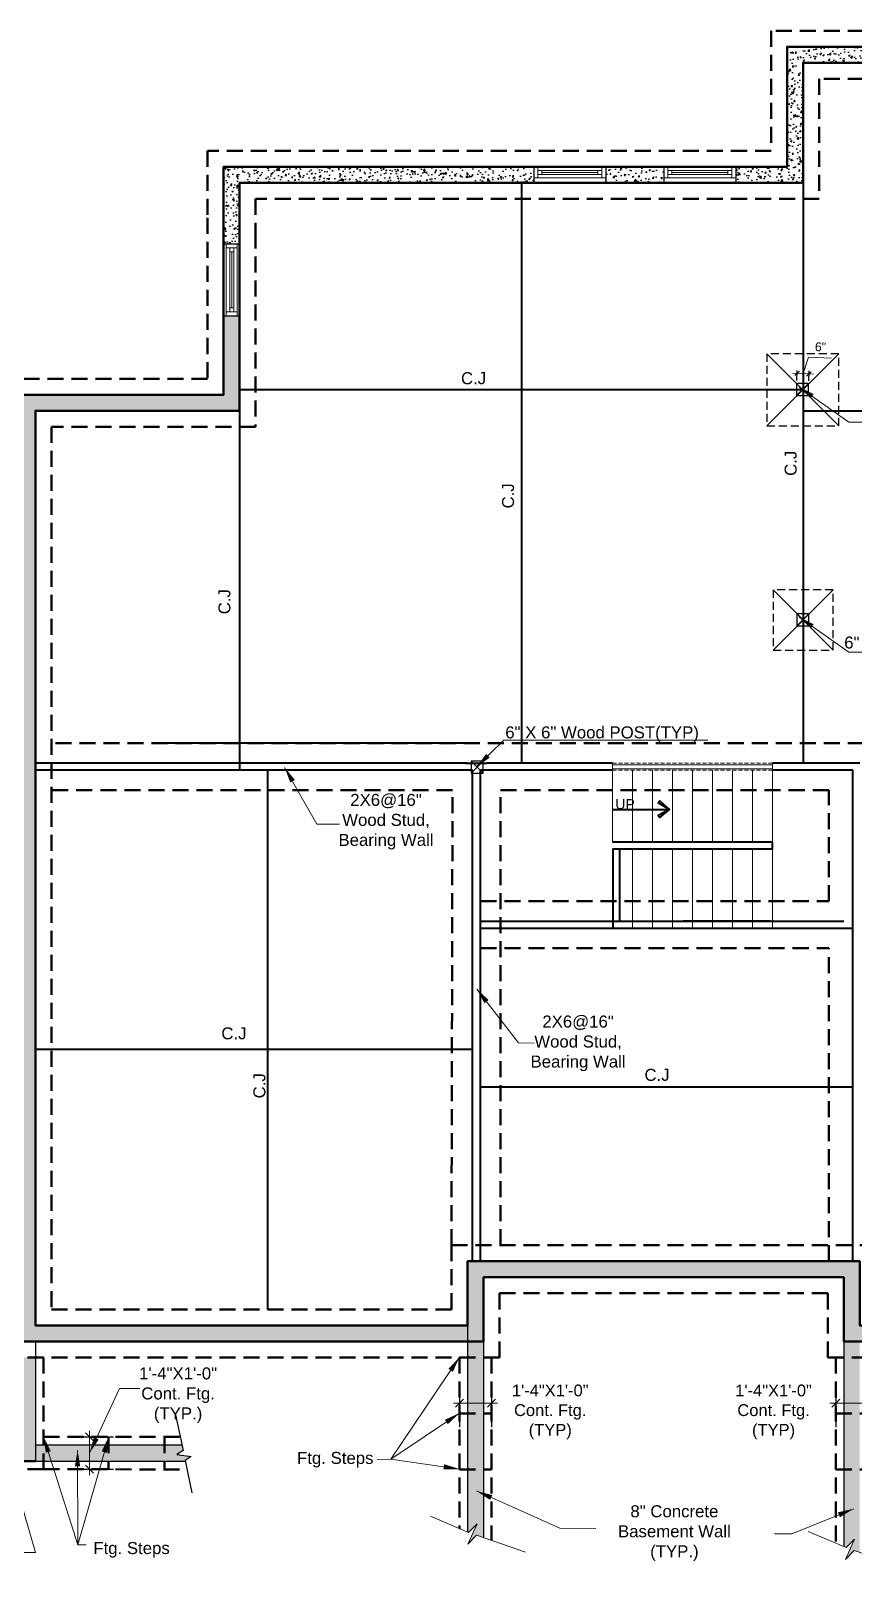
# Model space of a CAD drawing. Extents: x 4834 to 83801, y -13735 to 32221.
# Drawn here: x 16056 to 16468, y -7973 to -7205 of the extents above; entities that cross this region are included whole.
import ezdxf

# ---------------------------------------------------------------- set-up
doc = ezdxf.new("R2010")
doc.units = 0
doc.header["$LTSCALE"] = 8
doc.header["$MEASUREMENT"] = 0
for name, pattern in [('100776_PBASE$0$DASHED', [0.75, 0.5, -0.25]), ('10183Civbase$0$DASHED', [0.75, 0.5, -0.25]), ('Hidden (½x)', [0.1875, 0.125, -0.0625])]:
    doc.linetypes.add(name, pattern=pattern)
doc.layers.get('0').update_dxf_attribs({"lineweight": 9})
doc.layers.get('DefPoints').update_dxf_attribs({"color": 17})
for name, color, linetype in [('$1$DETAIL', 1, 'Continuous'), ('S-DIM', 3, 'Continuous'), ('S-DIMS', 2, 'Continuous')]:
    doc.layers.add(name, color=color, linetype=linetype)
for name, color, linetype, lineweight in [('A-stairs', 30, 'Continuous', 13), ('A-WALL', 7, 'Continuous', 40), ('A-Wall-New', 1, 'Continuous', 50), ('A-windoor', 2, 'Continuous', 13), ('Details', 2, 'Continuous', 15), ('DIM', 8, 'Continuous', 5), ('DIM_DA', 4, 'Continuous', 25), ('TEXT', 6, 'Continuous', 25)]:
    doc.layers.add(name, color=color, linetype=linetype, lineweight=lineweight)
doc.layers.add('PDF2_Layer 1', color=7, linetype='Continuous', true_color=0xffffff)
doc.styles.add('Arial_1', font='arial.ttf', dxfattribs={"height": 5.901198})
doc.styles.add('PDF Arial', font='arial.ttf')
doc.styles.get("Standard").update_dxf_attribs({"font": 'stylu.ttf'})
doc.styles.add('TX_1-4in', font='arial.ttf', dxfattribs={"height": 4})
doc.dimstyles.new('Forum 24', dxfattribs={"dimscale": 24, "dimtxt": 0.1875, "dimasz": 0.09375, "dimexe": 0.0625, "dimexo": 0.0625, "dimgap": 0.125, "dimtad": 1, "dimdec": 4, "dimrnd": 1, "dimzin": 7, "dimdsep": 46, "dimlunit": 4, "dimtxsty": 'Standard', "dimblk": 'OBLIQUE', "dimblk1": 'DIMTICK', "dimblk2": 'OBLIQUE', "dimcen": -0.0625, "dimdle": 0.125, "dimclrd": 256, "dimclre": 256, "dimclrt": 256, "dimadec": 0, "dimazin": 0, "dimtfac": 1, "dimtdec": 4, "dimtmove": 1, "dimatfit": 3, "dimfxl": 0.0625, "dimtvp": 1.2, "dimfrac": 2, "dimtolj": 1, "dimtzin": 7, "dimlwd": 13, "dimarcsym": 0})
pattern_1 = [(50, (0, 0), (7.1726018, -0.6275213), [0.75, -8.25]), (355, (0, 0), (-1.3875133, 7.5219213), [0.6, -6.6]), (100.451444, (0.598, -0.052), (5.7850885, 6.8944), [0.637402, -7.011421]), (46.1842, (0, 2), (10.6724133, -1.655193), [1.125, -12.375]), (96.635635, (0.889, 1.862), (9.3466195, 9.741186), [0.9561034, -10.5171376]), (351.184164, (0, 2), (9.3466195, 9.741186), [0.9, -9.9]), (21, (1, 1.5), (5.9690705, -4.0261889), [0.75, -8.25]), (326, (1, 1.5), (2.4331533, 7.2515005), [0.6, -6.6]), (71.451445, (1.4974, 1.1645), (8.4022238, 3.2253115), [0.637402, -7.011421]), (37.5, (0, 0), (0.12159855, 3.32893854), [0, -6.52, 0, -6.7, 0, -6.625]), (7.5, (0, 0), (2.6306954, 3.9441171), [0, -3.82, 0, -6.37, 0, -2.525]), (327.5, (-2.23, 0), (5.33822436, -0.2255487), [0, -2.5, 0, -7.8, 0, -10.35]), (317.5, (-3.23, 0), (5.8318617, 1.0010498), [0, -3.25, 0, -5.18, 0, -7.35])]

# ---------------------------------------------------------------- blocks, each defined once
blk = doc.blocks.new('*U153')
for p, q in [((-18, 0), (14, 0)), ((-18, -3.75), (-18, -1.75)), ((-18, -1.75), (14, -1.75)), ((14, -3.75), (-18, -3.75)), ((-18, -5.5), (14, -5.5)), ((-16, -1.75), (-16, -3.75)), ((12, -2.75), (-16, -2.75)), ((12, -1.75), (12, -3.75)), ((14, -1.75), (14, -3.75))]:
    blk.add_line(p, q)
blk.add_lwpolyline([(-18, -5.5), (-20, -5.5), (-20, 0), (-18, 0)], close=True)
at = {"extrusion": (0, 0, -1)}
blk.add_lwpolyline([(-14, -5.5), (-16, -5.5), (-16, 0), (-14, 0)], close=True, dxfattribs=at)
blk = doc.blocks.new('_Oblique')
at = {"color": 0, "linetype": 'ByBlock', "lineweight": -2}
blk.add_line((-0.5, -0.5), (0.5, 0.5), dxfattribs=at)
blk = doc.blocks.new('DIMTICK')
for p, q in [((0, 1), (0, -1)), ((-1, 0), (1, 0))]:
    blk.add_line(p, q)
at = {"const_width": 0.141}
blk.add_lwpolyline([(0.707, 0.707), (-0.707, -0.707)], dxfattribs=at)
blk = doc.blocks.new('*D630')
at = {"layer": '$1$DETAIL', "lineweight": 13, "transparency": 16777216}
for p, q in [((16441.69, -7376.12), (16444.5, -7367.89)), ((16444.5, -7367.89), (16455.98, -7368.31)), ((16438.71, -7376.01), (16436.46, -7375.93)), ((16438.71, -7376.01), (16444.67, -7376.23)), ((16438.71, -7376.01), (16444.67, -7376.23)), ((16444.67, -7376.23), (16446.92, -7376.32))]:
    blk.add_line(p, q, dxfattribs=at)
at = {"layer": '$1$DETAIL', "lineweight": -2, "transparency": 16777216}
for p, q in [((16438.58, -7379.55), (16438.76, -7374.51)), ((16444.54, -7379.77), (16444.73, -7374.74))]:
    blk.add_line(p, q, dxfattribs=at)
at = {"layer": 'DefPoints', "color": 0, "transparency": 16777216}
for p in [(16444.67, -7376.23), (16438.52, -7381.05), (16444.48, -7381.27)]:
    blk.add_point(p, dxfattribs=at)
at = {"layer": '$1$DETAIL', "lineweight": 13, "transparency": 16777216, "xscale": 2.25, "yscale": 2.25, "zscale": 2.25}
for p, rotation in [((16438.71, -7376.01), 357.8804238824126), ((16444.67, -7376.23), 177.8804238824126)]:
    blk.add_blockref('_Oblique', p, dxfattribs=dict(at, rotation=rotation))
at = {"layer": '$1$DETAIL', "transparency": 16777216, "insert": (16450.43, -7362.77), "char_height": 4.5, "attachment_point": 5, "rotation": 357.88042}
blk.add_mtext('\\A1;6"', dxfattribs=at)
blk = doc.blocks.new('*D631')
at = {"layer": 'DefPoints', "color": 0, "linetype": 'ByBlock', "transparency": 16777216}
for p in [(16077.93, -7907.6), (16085.14, -7907.6), (16077.92, -7923.67)]:
    blk.add_point(p, dxfattribs=at)
at = {"layer": 'DIM_DA', "linetype": 'ByBlock', "lineweight": -2, "transparency": 16777216}
for p, q in [((16079.43, -7907.6), (16097.14, -7907.6)), ((16079.42, -7923.67), (16097.14, -7923.67))]:
    blk.add_line(p, q, dxfattribs=at)
at = {"layer": 'DIM_DA', "lineweight": 13, "transparency": 16777216}
blk.add_line((16085.14, -7926.67), (16085.14, -7904.6), dxfattribs=at)
at = {"layer": 'DIM_DA', "linetype": 'ByBlock', "lineweight": 13, "transparency": 16777216, "xscale": 4, "yscale": 4, "zscale": 4}
for p, rotation in [((16085.14, -7907.6), 90), ((16085.14, -7923.67), 270)]:
    blk.add_blockref('_Oblique', p, dxfattribs=dict(at, rotation=rotation))
at = {"layer": 'DIM_DA', "linetype": 'ByBlock', "transparency": 16777216, "insert": (16085.14, -7907.6), "char_height": 5.901, "attachment_point": 5, "rotation": 90, "style": 'Arial_1'}
blk.add_mtext('\\A1;.', dxfattribs=at)
blk = doc.blocks.new('*D633')
at = {"layer": 'DefPoints', "color": 0, "linetype": 'ByBlock', "transparency": 16777216}
for p in [(16676.1, -7501.8), (16676.1, -7509.91), (16699.6, -7504.04)]:
    blk.add_point(p, dxfattribs=at)
at = {"layer": 'DIM_DA', "linetype": 'ByBlock', "lineweight": -2, "transparency": 16777216}
for p, q in [((16676.1, -7503.3), (16676.1, -7521.91)), ((16699.6, -7505.54), (16699.6, -7521.91))]:
    blk.add_line(p, q, dxfattribs=at)
at = {"layer": 'DIM_DA', "lineweight": 13, "transparency": 16777216}
blk.add_line((16702.6, -7509.91), (16673.1, -7509.91), dxfattribs=at)
at = {"layer": 'DIM_DA', "linetype": 'ByBlock', "lineweight": 13, "transparency": 16777216, "xscale": 4, "yscale": 4, "zscale": 4, "rotation": 180}
blk.add_blockref('_Oblique', (16676.1, -7509.91), dxfattribs=at)
at = {"layer": 'DIM_DA', "linetype": 'ByBlock', "lineweight": 13, "transparency": 16777216, "xscale": 4, "yscale": 4, "zscale": 4}
blk.add_blockref('_Oblique', (16699.6, -7509.91), dxfattribs=at)
at = {"layer": 'DIM_DA', "linetype": 'ByBlock', "transparency": 16777216, "insert": (16649.06, -7514.21), "char_height": 5.9012, "width": 639.6796, "attachment_point": 5, "style": 'Arial_1'}
blk.add_mtext('\\A1;2\'-0"X1\'-0"\\PThicken\\PSOG.-wall\\Pftg(TYP)', dxfattribs=at)
blk = doc.blocks.new('*D635')
at = {"layer": 'DefPoints', "color": 0, "linetype": 'ByBlock', "transparency": 16777216}
for p in [(16270.02, -7882.65), (16286.02, -7882.56), (16270.02, -7890.76)]:
    blk.add_point(p, dxfattribs=at)
at = {"layer": 'DIM_DA', "linetype": 'ByBlock', "lineweight": -2, "transparency": 16777216}
for p, q in [((16270.02, -7884.15), (16270.02, -7902.76)), ((16286.02, -7884.06), (16286.02, -7902.76))]:
    blk.add_line(p, q, dxfattribs=at)
at = {"layer": 'DIM_DA', "lineweight": 13, "transparency": 16777216}
blk.add_line((16289.02, -7890.76), (16267.02, -7890.76), dxfattribs=at)
at = {"layer": 'DIM_DA', "linetype": 'ByBlock', "lineweight": 13, "transparency": 16777216, "xscale": 4, "yscale": 4, "zscale": 4, "rotation": 180}
blk.add_blockref('_Oblique', (16270.02, -7890.76), dxfattribs=at)
at = {"layer": 'DIM_DA', "linetype": 'ByBlock', "lineweight": 13, "transparency": 16777216, "xscale": 4, "yscale": 4, "zscale": 4}
blk.add_blockref('_Oblique', (16286.02, -7890.76), dxfattribs=at)
at = {"layer": 'DIM_DA', "linetype": 'ByBlock', "transparency": 16777216, "insert": (16315.37, -7895.06), "char_height": 5.9012, "width": 1404.7968, "attachment_point": 5, "style": 'Arial_1'}
blk.add_mtext('\\A1;1\'-4"X1\'-0"\\PCont. Ftg.\\P(TYP)', dxfattribs=at)
blk = doc.blocks.new('*D636')
at = {"layer": 'DefPoints', "color": 0, "linetype": 'ByBlock', "transparency": 16777216}
for p in [(16680.1, -7890.45), (16696.1, -7890.36), (16680.1, -7898.56)]:
    blk.add_point(p, dxfattribs=at)
at = {"layer": 'DIM_DA', "linetype": 'ByBlock', "lineweight": -2, "transparency": 16777216}
for p, q in [((16680.1, -7891.95), (16680.1, -7910.56)), ((16696.1, -7891.86), (16696.1, -7910.56))]:
    blk.add_line(p, q, dxfattribs=at)
at = {"layer": 'DIM_DA', "lineweight": 13, "transparency": 16777216}
blk.add_line((16699.1, -7898.56), (16677.1, -7898.56), dxfattribs=at)
at = {"layer": 'DIM_DA', "linetype": 'ByBlock', "lineweight": 13, "transparency": 16777216, "xscale": 4, "yscale": 4, "zscale": 4, "rotation": 180}
blk.add_blockref('_Oblique', (16680.1, -7898.56), dxfattribs=at)
at = {"layer": 'DIM_DA', "linetype": 'ByBlock', "lineweight": 13, "transparency": 16777216, "xscale": 4, "yscale": 4, "zscale": 4}
blk.add_blockref('_Oblique', (16696.1, -7898.56), dxfattribs=at)
at = {"layer": 'DIM_DA', "linetype": 'ByBlock', "transparency": 16777216, "insert": (16722.07, -7901.87), "char_height": 5.9012, "width": 1404.7968, "attachment_point": 5, "style": 'Arial_1'}
blk.add_mtext('\\A1;1\'-4"X1\'-0"\\PCont. Ftg.\\P(TYP)', dxfattribs=at)
blk = doc.blocks.new('*D637')
at = {"layer": 'DefPoints', "color": 0, "linetype": 'ByBlock', "transparency": 16777216}
for p in [(16458.02, -7882.65), (16474.02, -7882.56), (16458.02, -7890.76)]:
    blk.add_point(p, dxfattribs=at)
at = {"layer": 'DIM_DA', "linetype": 'ByBlock', "lineweight": -2, "transparency": 16777216}
for p, q in [((16458.02, -7884.15), (16458.02, -7902.76)), ((16474.02, -7884.06), (16474.02, -7902.76))]:
    blk.add_line(p, q, dxfattribs=at)
at = {"layer": 'DIM_DA', "lineweight": 13, "transparency": 16777216}
blk.add_line((16477.02, -7890.76), (16455.02, -7890.76), dxfattribs=at)
at = {"layer": 'DIM_DA', "linetype": 'ByBlock', "lineweight": 13, "transparency": 16777216, "xscale": 4, "yscale": 4, "zscale": 4, "rotation": 180}
blk.add_blockref('_Oblique', (16458.02, -7890.76), dxfattribs=at)
at = {"layer": 'DIM_DA', "linetype": 'ByBlock', "lineweight": 13, "transparency": 16777216, "xscale": 4, "yscale": 4, "zscale": 4}
blk.add_blockref('_Oblique', (16474.02, -7890.76), dxfattribs=at)
at = {"layer": 'DIM_DA', "linetype": 'ByBlock', "transparency": 16777216, "insert": (16426.98, -7895.06), "char_height": 5.9012, "width": 1404.7968, "attachment_point": 5, "style": 'Arial_1'}
blk.add_mtext('\\A1;1\'-4"X1\'-0"\\PCont. Ftg.\\P(TYP)', dxfattribs=at)

msp = doc.modelspace()

# ---------------------------------------------------------------- hatches: boundary and pattern name
at = {"layer": '$1$DETAIL'}
h = msp.add_hatch(dxfattribs=at)
h.set_pattern_fill('AR-CONC')
h.set_pattern_definition(pattern_1)
h.paths.add_polyline_path([(16372.18967, -7272.71467), (16343.12995, -7272.71467), (16343.12995, -7280.71467), (16372.18967, -7280.71467)])
h.paths.add_polyline_path([(16441.70533, -7220.71467), (16480.49439, -7220.71467), (16480.49439, -7212.71467), (16433.70533, -7212.71467), (16433.70533, -7272.71467), (16408.18967, -7272.71467), (16408.18967, -7280.71467), (16441.70533, -7280.71467)])
h = msp.add_hatch(dxfattribs=at)
h.set_pattern_fill('AR-CONC')
h.set_pattern_definition(pattern_1)
h.paths.add_polyline_path([(16812.01264, -7272.71467), (16800.33199, -7272.71467), (16800.33199, -7280.71467), (16812.01264, -7280.71467)])
h.paths.add_polyline_path([(16888.10438, -7562.11842), (16880.10438, -7562.11842), (16880.10438, -7819.79401), (16684.10459, -7819.79401), (16684.10386, -7851.79401), (16470.02438, -7851.79401), (16470.02438, -7819.79401), (16274.02438, -7819.79401), (16274.02438, -7851.79401), (16058.04438, -7851.79401), (16058.04438, -7394.64338), (16160.14526, -7394.62017), (16160.14526, -7347.18758), (16152.14526, -7347.18758), (16152.14526, -7386.62201), (16050.04438, -7386.64522), (16050.04438, -7859.79401), (16282.02438, -7859.79401), (16282.02438, -7827.79401), (16462.02438, -7827.79401), (16462.02438, -7859.79401), (16692.10367, -7859.79401), (16692.10441, -7827.79401), (16888.10438, -7827.79401)])
h = msp.add_hatch(dxfattribs=at)
h.set_pattern_fill('AR-CONC')
h.set_pattern_definition(pattern_1)
h.paths.add_polyline_path([(16307.12995, -7272.71467), (16152.14526, -7272.71467), (16152.14526, -7298.29407), (16152.14526, -7311.18758), (16160.14526, -7311.18758), (16160.14526, -7305.53681), (16160.14526, -7280.71467), (16307.12995, -7280.71467)])
h = msp.add_hatch(dxfattribs=at)
h.set_pattern_fill('AR-CONC')
h.set_pattern_definition(pattern_1)
h.paths.add_polyline_path([(16690.65175, -7297.71667), (16734.00185, -7297.71667), (16734.00185, -7287.39098), (16690.65175, -7287.39098)], flags=9)
h.paths.add_polyline_path([(16346.08992, -7596.50871), (16358.31941, -7596.50871), (16358.31941, -7586.18303), (16346.08992, -7586.18303)], flags=9)
h.paths.add_polyline_path([(16584.94167, -7453.21794), (16651.69635, -7453.21794), (16651.69635, -7431.97653), (16584.94167, -7431.97653)], flags=9)
h.paths.add_polyline_path([(16141.64842, -7761.14413), (16214.80154, -7761.14413), (16214.80154, -7739.90272), (16141.64842, -7739.90272)], flags=9)
h.paths.add_polyline_path([(16365.12688, -7453.04216), (16449.48078, -7453.04216), (16449.48078, -7431.80075), (16365.12688, -7431.80075)], flags=9)
h.paths.add_polyline_path([(16544.02785, -7722.80603), (16674.80207, -7722.80603), (16674.80207, -7701.56462), (16544.02785, -7701.56462)], flags=9)
h.paths.add_polyline_path([(16377.49378, -7756.92741), (16451.44144, -7756.92741), (16451.44144, -7735.686), (16377.49378, -7735.686)], flags=9)
h = msp.add_hatch(dxfattribs=at)
h.set_pattern_fill('AR-CONC')
h.set_pattern_definition(pattern_1)
h.paths.add_polyline_path([(16690.65175, -7297.71667), (16734.00185, -7297.71667), (16734.00185, -7287.39098), (16690.65175, -7287.39098)], flags=9)
h.paths.add_polyline_path([(16346.08992, -7596.50871), (16358.31941, -7596.50871), (16358.31941, -7586.18303), (16346.08992, -7586.18303)], flags=9)
h.paths.add_polyline_path([(16584.94167, -7453.21794), (16651.69635, -7453.21794), (16651.69635, -7431.97653), (16584.94167, -7431.97653)], flags=9)
h.paths.add_polyline_path([(16141.64842, -7761.14413), (16214.80154, -7761.14413), (16214.80154, -7739.90272), (16141.64842, -7739.90272)], flags=9)
h.paths.add_polyline_path([(16365.12688, -7453.04216), (16449.48078, -7453.04216), (16449.48078, -7431.80075), (16365.12688, -7431.80075)], flags=9)
h.paths.add_polyline_path([(16544.02785, -7722.80603), (16674.80207, -7722.80603), (16674.80207, -7701.56462), (16544.02785, -7701.56462)], flags=9)
h.paths.add_polyline_path([(16377.49378, -7756.92741), (16451.44144, -7756.92741), (16451.44144, -7735.686), (16377.49378, -7735.686)], flags=9)
h = msp.add_hatch(dxfattribs=at)
h.set_pattern_fill('AR-CONC')
h.set_pattern_definition(pattern_1)
h.paths.add_polyline_path([(15775.19543, -7657.56127), (16042.04438, -7657.56127), (16042.04438, -7649.56127), (15767.19548, -7649.56127), (15767.19408, -7919.60067), (16058.04438, -7919.60067), (16058.04438, -7867.79401), (16050.04438, -7867.79401), (16050.04438, -7911.60067), (15775.19413, -7911.60067)])
h.paths.add_polyline_path([(15587.17411, -7649.56127), (15568.91215, -7649.56127), (15443.33345, -7649.56127), (15443.33345, -7919.79401), (15587.17411, -7919.79401)])
h.paths.add_polyline_path([(15579.17411, -7657.56127), (15579.17411, -7911.79401), (15451.33345, -7911.79401), (15451.33345, -7657.56127), (15568.91215, -7657.56127)], flags=16)
h.paths.add_polyline_path([(15767.19548, -7649.56127), (15587.17411, -7649.56127), (15587.17411, -7657.56127), (15767.19543, -7657.56127)])
h.paths.add_polyline_path([(15767.19413, -7911.62067), (15587.17411, -7911.794), (15587.17411, -7919.79401), (15767.19408, -7919.62067)])
h.paths.add_polyline_path([(15453.72771, -7760.96835), (15574.11677, -7760.96835), (15574.11677, -7739.72694), (15453.72771, -7739.72694)], flags=8)
h = msp.add_hatch(dxfattribs=at)
h.set_pattern_fill('AR-CONC')
h.set_pattern_definition(pattern_1)
h.paths.add_polyline_path([(16062.04438, -7911.60067), (16058.04438, -7911.60067), (16058.04438, -7919.60067), (16062.04438, -7919.60067)])
h.paths.add_polyline_path([(16131.26144, -7911.60067), (16062.04438, -7911.60067), (16062.04438, -7919.60067), (16132.93237, -7919.60067), (16132.87184, -7919.31087), (16135.99791, -7917.37281), (16128.71697, -7916.32329), (16131.84304, -7914.38523)])
h.paths.add_polyline_path([(16282.02438, -7867.79401), (16274.02438, -7867.79401), (16274.02438, -7955.02408), (16274.58523, -7955.26207), (16278.82523, -7951.02207), (16274.18523, -7961.18273), (16278.58572, -7956.70157), (16282.02438, -7957.88546)])
h.paths.add_polyline_path([(16282.02438, -7859.79401), (16274.02438, -7859.79401), (16274.02438, -7867.79401), (16282.02438, -7867.79401)])
h.paths.add_polyline_path([(16470.02438, -7867.79401), (16462.02438, -7867.79401), (16462.02438, -7962.35183), (16463.25485, -7962.87395), (16467.49485, -7958.63395), (16462.85485, -7968.79461), (16467.25534, -7964.31345), (16470.02438, -7965.2668)])
h.paths.add_polyline_path([(16470.02438, -7859.79401), (16462.02438, -7859.79401), (16462.02438, -7867.79401), (16470.02438, -7867.79401)])
h.paths.add_polyline_path([(16692.10367, -7859.79401), (16684.10386, -7859.79401), (16684.10386, -7867.79401), (16692.10367, -7867.79401)])
h.paths.add_polyline_path([(16692.10367, -7867.79401), (16684.10386, -7867.79401), (16684.10386, -7963.58284), (16684.5122, -7963.75611), (16688.7522, -7959.51611), (16684.1122, -7969.67677), (16688.51269, -7965.19561), (16692.10367, -7966.43194)])

# ---------------------------------------------------------------- linework, layer by layer
for p, q in [((16307.12995, -7272.71467), (16307.12995, -7280.71467)), ((16343.12995, -7272.71467), (16343.12995, -7280.71467)), ((16372.18967, -7272.79295), (16372.18967, -7280.79295)), ((16408.18967, -7272.79295), (16408.18967, -7280.79295)), ((16152.14526, -7311.18758), (16160.14526, -7311.18758)), ((16152.14526, -7347.18758), (16160.14526, -7347.18758)), ((16274.02438, -7851.79401), (16274.02438, -7955.02408)), ((16058.04438, -7859.79401), (16058.04438, -7919.60132)), ((16282.02438, -7859.79401), (16282.02438, -7957.88546)), ((16462.02438, -7859.79401), (16462.02438, -7962.35183)), ((16058.04438, -7911.60067), (16131.26144, -7911.60067)), ((16058.04438, -7919.60067), (16132.93237, -7919.60067))]:
    msp.add_line(p, q, dxfattribs=at)
at = {"layer": 'A-stairs'}
for p, q in [((16346.52154, -7570.75467), (16346.52154, -7610.25467)), ((16346.52154, -7571.60249), (16426.52154, -7571.60249)), ((16426.52154, -7570.75467), (16426.52154, -7610.25467)), ((16346.52154, -7573.60249), (16426.52154, -7573.60249)), ((16356.52154, -7574.25467), (16356.52154, -7610.25467)), ((16366.52154, -7574.25467), (16366.52154, -7610.25467)), ((16376.52154, -7574.25467), (16376.52154, -7610.25467)), ((16386.52154, -7574.25467), (16386.52154, -7610.25467)), ((16396.52154, -7574.25467), (16396.52154, -7610.25467)), ((16406.52154, -7574.25467), (16406.52154, -7610.25467)), ((16416.52154, -7574.25467), (16416.52154, -7610.25467)), ((16356.52154, -7613.75467), (16356.52154, -7653.27467)), ((16366.52154, -7613.75467), (16366.52154, -7653.27467)), ((16376.52154, -7613.75467), (16376.52154, -7653.27467)), ((16386.52154, -7613.75467), (16386.52154, -7653.27467)), ((16396.52154, -7613.75467), (16396.52154, -7653.27467)), ((16406.52154, -7613.75467), (16406.52154, -7653.27467)), ((16416.52154, -7613.75467), (16416.52154, -7653.27467)), ((16426.52154, -7613.75467), (16426.52154, -7653.27467))]:
    msp.add_line(p, q, dxfattribs=at)
at = {"layer": 'A-stairs', "color": 7}
for points in [[(16278.58523, -7956.70207), (16274.18523, -7961.18273), (16278.82523, -7951.02207), (16274.58523, -7955.26207), (16255.54457, -7947.18273)], [(16467.25485, -7964.31395), (16462.85485, -7968.79461), (16467.49485, -7958.63395), (16463.25485, -7962.87395), (16444.21418, -7954.79461)], [(16302.98523, -7965.10207), (16278.58523, -7956.7014)], [(16491.65485, -7972.71395), (16467.25485, -7964.31328)]]:
    msp.add_lwpolyline(points, dxfattribs=at)
at = {"layer": 'A-WALL'}
for p, q in [((16274.02438, -7560.75467), (16122.8461, -7560.75467)), ((16122.8461, -7570.75467), (16058.04438, -7570.75467)), ((16274.02438, -7570.75467), (16122.8461, -7570.75467)), ((16273.06182, -7570.75467), (16283.63086, -7570.75467)), ((16346.52154, -7570.75467), (16283.63086, -7570.75467)), ((16470.02438, -7570.75467), (16426.52154, -7570.75467)), ((16125.32097, -7574.25467), (16058.04438, -7574.25467)), ((16276.52438, -7574.25467), (16125.32097, -7574.25467)), ((16346.52154, -7574.25467), (16280.52438, -7574.25467)), ((16466.52438, -7574.25467), (16426.52154, -7574.25467)), ((16466.52438, -7819.79401), (16466.52438, -7574.25467)), ((16426.52154, -7610.25467), (16346.52154, -7610.25467)), ((16426.52154, -7613.75467), (16426.52154, -7610.25467)), ((16426.52154, -7613.75467), (16346.52154, -7613.75467)), ((16346.59197, -7613.75467), (16346.59197, -7653.27467)), ((16350.02154, -7613.75467), (16350.02154, -7649.77467)), ((16280.52438, -7649.77467), (16462.02438, -7649.77467)), ((16280.52438, -7653.27467), (16462.02438, -7653.27467)), ((16425.27257, -7649.77467), (16381.92924, -7649.77467)), ((16381.92924, -7653.27467), (16425.27257, -7653.27467)), ((16458.7977, -7653.27467), (16466.52438, -7653.27467))]:
    msp.add_line(p, q, dxfattribs=at)
for points in [[(16276.52438, -7649.18647), (16276.52438, -7574.25467)], [(16280.52438, -7819.79401), (16280.52438, -7574.25467)], [(16346.47131, -7593.89341), (16374.95198, -7593.89341), (16369.35131, -7596.93407), (16370.15198, -7597.89341), (16374.95198, -7593.89341), (16369.35131, -7590.63885), (16370.15198, -7589.67818), (16374.95198, -7593.89341)], [(16276.52438, -7819.79401), (16276.52438, -7645.56036)]]:
    msp.add_lwpolyline(points, dxfattribs=at)
at = {"layer": 'A-Wall-New', "color": 3, "linetype": '10183Civbase$0$DASHED', "lineweight": 50, "ltscale": 2}
for p, q in [((16676.10477, -7560.75467), (16066.04438, -7560.75467)), ((16266.52438, -7584.25467), (16066.04438, -7584.25467)), ((16454.52438, -7584.25467), (16290.52438, -7584.25467)), ((16454.52438, -7639.77467), (16454.52438, -7584.25467)), ((16280.52438, -7639.77467), (16454.52438, -7639.77467)), ((16280.52438, -7663.27467), (16454.52438, -7663.27467)), ((16454.52438, -7819.79401), (16454.52438, -7663.27467)), ((16270.02438, -7867.79401), (16270.02438, -7953.3268)), ((16286.02438, -7867.79401), (16286.02438, -7959.26262)), ((16458.02438, -7867.79401), (16458.02438, -7960.65455)), ((16270.02438, -7895.79401), (16286.02438, -7895.79401)), ((16458.02438, -7895.79401), (16474.02438, -7895.79401)), ((16062.04438, -7907.60067), (16130.42598, -7907.60067)), ((16094.65291, -7907.60067), (16094.65291, -7923.67216)), ((16122.65291, -7907.60067), (16122.63368, -7923.87344)), ((16062.04438, -7923.60067), (16133.83533, -7923.92387)), ((16270.02438, -7923.79401), (16286.02438, -7923.79401)), ((16458.02438, -7923.79401), (16474.02438, -7923.79401))]:
    msp.add_line(p, q, dxfattribs=at)
msp.add_lwpolyline([(16144.14526, -7298.29407), (16144.14526, -7378.62383), (16042.04438, -7378.64704), (16042.04438, -7867.79401), (16290.02438, -7867.79401), (16290.02438, -7835.79401), (16454.02438, -7835.79401), (16454.02438, -7867.79401), (16700.10349, -7867.79401), (16700.10422, -7835.79401), (16896.10438, -7835.79401), (16896.10438, -7264.71467), (16700.10438, -7264.71467), (16700.10438, -7204.71467), (16425.70533, -7204.71467), (16425.70533, -7264.71467), (16144.14526, -7264.71467)], close=True, dxfattribs=at)
at = {"layer": 'A-Wall-New'}
for points in [[(16152.14526, -7298.29407), (16152.14526, -7386.62201), (16050.04438, -7386.64522), (16050.04438, -7859.79401), (16282.02438, -7859.79401), (16282.02438, -7827.79401), (16462.02438, -7827.79401), (16462.02438, -7859.79401), (16692.10367, -7859.79401), (16692.10441, -7827.79401), (16888.10438, -7827.79401), (16888.10438, -7272.71467), (16692.10438, -7272.71467), (16692.10438, -7212.71467), (16433.70533, -7212.71467), (16433.70533, -7272.71467), (16152.14526, -7272.71467), (16152.14526, -7298.29407)], [(16160.14526, -7305.53681), (16160.14526, -7394.62017), (16058.04438, -7394.64338), (16058.04438, -7851.79401), (16274.02438, -7851.79401), (16274.02438, -7819.79401), (16470.02438, -7819.79401), (16470.02438, -7851.79401), (16684.10386, -7851.79401), (16684.10459, -7819.79401), (16880.10438, -7819.79401), (16880.10438, -7280.71467), (16684.10438, -7280.71467), (16684.10438, -7220.71467), (16441.70533, -7220.71467), (16441.70533, -7280.71467), (16160.14526, -7280.71467), (16160.14526, -7305.53681)], [(16160.14526, -7333.97695), (16160.14526, -7334.6112)], [(16058.04438, -7919.60067), (16058.04438, -7919.60067), (15767.19408, -7919.60067), (15767.19548, -7649.56127), (16050.04438, -7649.56127)]]:
    msp.add_lwpolyline(points, dxfattribs=at)
at = {"layer": 'A-Wall-New', "color": 3, "linetype": '10183Civbase$0$DASHED', "lineweight": 50, "ltscale": 2}
for points in [[(16699.60477, -7811.79401), (16872.10438, -7811.79401), (16872.10438, -7288.71467), (16676.10438, -7288.71467), (16676.10438, -7228.71467), (16449.70533, -7228.71467), (16449.70533, -7288.71467), (16168.14526, -7288.71467), (16168.14526, -7305.53681), (16168.14526, -7402.61835), (16066.04438, -7402.64156), (16066.04438, -7843.79401), (16266.02438, -7843.79401), (16266.02438, -7811.79401), (16478.02438, -7811.79401), (16478.02438, -7843.79401), (16676.10404, -7843.79401), (16676.10477, -7811.79401)], [(16266.02438, -7811.79401), (16266.52438, -7584.25467)], [(16290.52438, -7811.79401), (16290.52438, -7584.25467)], [(16062.04438, -7867.79401), (16062.04438, -7923.60067), (15993.97158, -7923.60067)]]:
    msp.add_lwpolyline(points, dxfattribs=at)
at = {"layer": 'Details', "linetype": 'Hidden (½x)', "ltscale": 2}
for p, q in [((16426.52154, -7570.75467), (16346.52154, -7570.75467)), ((16426.52154, -7574.25467), (16346.52154, -7574.25467))]:
    msp.add_line(p, q, dxfattribs=at)
at = {"layer": 'DIM'}
for p, q in [((16423.61395, -7366.13808), (16459.61395, -7402.13808)), ((16459.61395, -7366.13808), (16423.61395, -7402.13808)), ((16438.48467, -7381.04671), (16444.48467, -7387.04671)), ((16444.48467, -7381.04671), (16438.48467, -7387.04671)), ((16426.70533, -7484.2445), (16456.70533, -7514.2445)), ((16456.70533, -7484.2445), (16426.70533, -7514.2445)), ((16438.61395, -7496.15312), (16444.61395, -7502.15312)), ((16444.61395, -7496.15312), (16438.61395, -7502.15312)), ((16275.77742, -7569.75481), (16281.77742, -7575.75481)), ((16281.77742, -7569.75481), (16275.77742, -7575.75481))]:
    msp.add_line(p, q, dxfattribs=at)
at = {"layer": 'DIM', "color": 4, "linetype": '100776_PBASE$0$DASHED', "lineweight": -3}
for points in [[(16459.61395, -7366.13808), (16423.61395, -7366.13808), (16423.61395, -7402.13808), (16459.61395, -7402.13808)], [(16456.70533, -7484.2445), (16426.70533, -7484.2445), (16426.70533, -7514.2445), (16456.70533, -7514.2445)]]:
    msp.add_lwpolyline(points, close=True, dxfattribs=at)
at = {"layer": 'DIM', "color": 4, "lineweight": 30}
for points in [[(16444.48467, -7381.04671), (16438.48467, -7381.04671), (16438.48467, -7387.04671), (16444.48467, -7387.04671)], [(16444.61395, -7496.15312), (16438.61395, -7496.15312), (16438.61395, -7502.15312), (16444.61395, -7502.15312)], [(16281.77742, -7569.75481), (16275.77742, -7569.75481), (16275.77742, -7575.75481), (16281.77742, -7575.75481)]]:
    msp.add_lwpolyline(points, close=True, dxfattribs=at)
at = {"layer": 'PDF2_Layer 1', "lineweight": 0}
for p, q in [((16433.70533, -7272.71467), (16299.70533, -7272.71467)), ((16282.02438, -7827.79401), (16282.02438, -7859.79401))]:
    msp.add_line(p, q, dxfattribs=at)
msp.add_lwpolyline([(16219.99563, -7859.79401), (16282.02438, -7859.79401)], dxfattribs=at)
at = {"layer": 'S-DIM', "linetype": 'Continuous'}
msp.add_lwpolyline([(16127.95134, -7895.75268), (16131.84304, -7914.38523), (16128.71697, -7916.32329), (16135.99791, -7917.37281), (16132.87184, -7919.31087), (16136.26269, -7935.54547)], dxfattribs=at)
at = {"layer": 'S-DIMS', "color": 2, "lineweight": 40}
for p, q in [((16300.92529, -7280.71467), (16300.92529, -7570.75467)), ((16441.70533, -7280.71467), (16441.70533, -7570.75467)), ((16159.9246, -7384.04671), (16441.48467, -7384.04671)), ((16160.14526, -7394.62017), (16160.14526, -7574.25467)), ((16441.70533, -7394.62017), (16880.10438, -7394.62017)), ((16174.01045, -7574.25467), (16174.01045, -7843.79401)), ((16058.04438, -7713.78601), (16276.52438, -7713.78601)), ((16280.52438, -7732.51554), (16466.52438, -7732.51554))]:
    msp.add_line(p, q, dxfattribs=at)

# ---------------------------------------------------------------- block references
at = {"layer": 'A-windoor', "lineweight": 25}
for p, rotation in [((16323.12995, -7278.29295), 180), ((16388.18967, -7278.29295), 180), ((16153.4757, -7327.18758), 89.99999999999997)]:
    msp.add_blockref('*U153', p, dxfattribs=dict(at, rotation=rotation))

# ---------------------------------------------------------------- texts
at = {"layer": 'A-WALL', "insert": (16347.8929, -7588.76189), "char_height": 5.010742, "width": 7.7989123, "attachment_point": 1, "style": 'PDF Arial'}
msp.add_mtext('UP', dxfattribs=at)
at = {"layer": 'TEXT', "char_height": 4, "width": 108.6923986, "attachment_point": 5, "style": 'TX_1-4in'}
for insert, rotation in [((16275.05749, -7378.4459), 0.27971104), ((16435.56035, -7422.91791), 90), ((16294.31269, -7439.19768), 90), ((16152.57055, -7492.10996), 90), ((16155.28518, -7705.87529), 0.27971104), ((16366.7435, -7726.64587), 0.27971104), ((16170.04594, -7734.07444), 90)]:
    msp.add_mtext('\\A1;\\pxi-3,l4,t4;{\\H1.5x;C.J}', dxfattribs=dict(at, insert=insert, rotation=rotation))
for s, insert in [('\\A1;{\\H1.5x;6" X 6" Wood POST(TYP)}', (16510.67791, -7511.40018)), ('\\A1;{\\H1.5x;6" X 6" Wood POST(TYP)}', (16341.28134, -7556.31323)), ('\\A1;{\\H1.5x;2X6@16"\\PWood Stud,\\PBearing Wall}', (16233.29176, -7600.06166)), ('\\A1;{\\H1.5x;2X6@16"\\PWood Stud,\\PBearing Wall}', (16329.28053, -7710.83507)), ('\\A1;{\\H1.5x;1\'-4"X1\'-0"\\PCont. Ftg.\\P(TYP.)}', (16129.38607, -7886.71538)), ('\\A1;{\\H1.5x;Ftg. Steps}', (16207.934, -7918.97115)), ('\\A1;{\\H1.5x;8" Concrete\\PBasement Wall\\P(TYP.)}', (16377.422, -7955.62967)), ('\\A1;{\\H1.5x;Ftg. Steps}', (16106.12891, -7964.01813))]:
    msp.add_mtext(s, dxfattribs=dict(at, insert=insert))

# ---------------------------------------------------------------- dimensions: what is measured, and where the dimension line sits
at = {"layer": '$1$DETAIL'}
dim = msp.add_aligned_dim(p1=(16438.52258, -7381.04671), p2=(16444.48467, -7381.26737), distance=5.03669, dimstyle='Forum 24', dxfattribs=at)
dim.commit()
dim.dimension.update_dxf_attribs({"geometry": '*D630', "text_midpoint": (16447.69186, -7362.66856)})
at = {"layer": 'DIM_DA', "color": 2, "linetype": 'ByBlock'}
for base, p1, p2, text, picture, middle in [((16676.10438, -7509.91269), (16699.60438, -7504.03922), (16676.10438, -7501.80292), '2\'-0"X1\'-0"\\PThicken\\PSOG.-wall\\Pftg(TYP)', '*D633', (16649.05985, -7514.21489)), ((16270.02438, -7890.75542), (16286.02438, -7882.55715), (16270.02438, -7882.64566), '1\'-4"X1\'-0"\\PCont. Ftg.\\P(TYP)', '*D635', (16315.36829, -7895.05762)), ((16458.02438, -7890.75542), (16474.02438, -7882.55715), (16458.02438, -7882.64566), '1\'-4"X1\'-0"\\PCont. Ftg.\\P(TYP)', '*D637', (16426.97985, -7895.05762)), ((16680.10367, -7898.55968), (16696.10367, -7890.3614), (16680.10367, -7890.44992), '1\'-4"X1\'-0"\\PCont. Ftg.\\P(TYP)', '*D636', (16722.06561, -7901.87088))]:
    dim = msp.add_linear_dim(base=base, p1=p1, p2=p2, text=text, dimstyle='Forum 24', override={"dimasz": 0.166667, "dimexe": 0.5, "dimtxsty": 'Arial_1', "dimtmove": 2}, dxfattribs=at)
    dim.commit()
    dim.dimension.update_dxf_attribs({"geometry": picture, "text_midpoint": middle, "dimtype": 160})
dim = msp.add_linear_dim(base=(16085.14274, -7907.60067), p1=(16077.92343, -7923.67216), p2=(16077.92783, -7907.60067), angle=270, text='.', dimstyle='Forum 24', override={"dimasz": 0.166667, "dimexe": 0.5, "dimtxsty": 'Arial_1', "dimtmove": 2}, dxfattribs=at)
dim.commit()
dim.dimension.update_dxf_attribs({"geometry": '*D631', "text_midpoint": (16085.14274, -7907.60067), "dimtype": 160})

# ---------------------------------------------------------------- leaders
at = {"layer": 'TEXT'}
for points in [[(16439.71256, -7382.79422), (16464.52679, -7400.33241), (16471.82115, -7400.35265)], [(16439.71256, -7497.80926), (16464.52679, -7515.34745), (16471.82115, -7515.36769)], [(16278.5529, -7572.71429), (16292.13847, -7559.23751), (16394.18162, -7559.36714)], [(16182.63422, -7572.91081), (16198.7952, -7601.21345), (16210.06456, -7601.21345)], [(16278.62299, -7683.68422), (16299.5837, -7710.6295), (16307.56342, -7710.68474)], [(16270.07344, -7867.64917), (16235.62114, -7918.73211), (16228.87297, -7918.78663)], [(16085.14274, -7915.60067), (16100.04294, -7883.41227), (16110.29609, -7883.43773)], [(16270.07344, -7895.64917), (16235.62114, -7918.73211), (16228.87297, -7918.78663)], [(16062.09344, -7907.45584), (16079.30544, -7961.5255), (16083.47022, -7961.53574)], [(16094.70197, -7907.45584), (16079.30544, -7961.5255), (16083.47022, -7961.53574)], [(16043.7426, -7915.61563), (16058.16482, -7965.30105), (16051.76177, -7965.3031)], [(16079.1296, -7914.22016), (16079.30544, -7961.5255), (16083.47022, -7961.53574)], [(16270.07344, -7923.64917), (16235.62114, -7918.73211), (16228.87297, -7918.78663)], [(16278.57164, -7934.57854), (16320.09689, -7953.20071), (16338.16716, -7953.36031)], [(16467.03657, -7943.47194), (16436.16852, -7956.04132), (16427.4548, -7956.03451)]]:
    msp.add_leader(points, dimstyle='Forum 24', override={"dimasz": 0.333333, "dimtad": 0}, dxfattribs=at)

doc.saveas('drawing.dxf')
